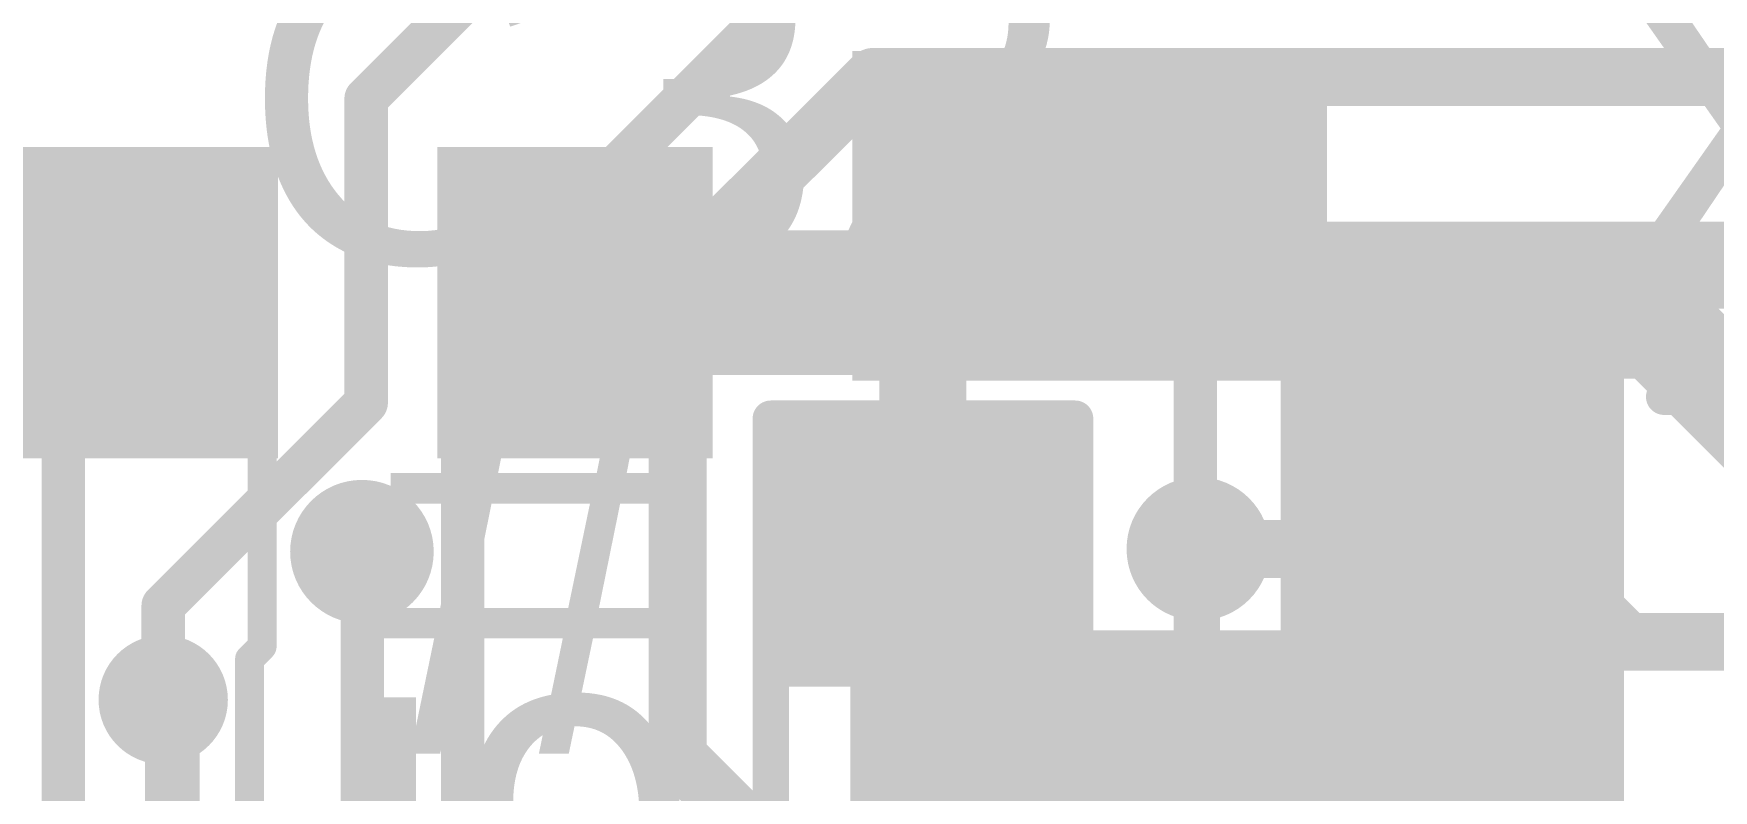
# Model space of a CAD drawing. Header units: millimetres. Extents: x -0.39 to 4.37, y -0.38 to 3.54.
# Drawn here: x 1.8051 to 2.0369, y 0.5445 to 0.649 of the extents above; entities that cross this region are included whole.
import ezdxf

# ---------------------------------------------------------------- set-up
doc = ezdxf.new("R2010")
doc.units = ezdxf.units.MM
doc.header["$MEASUREMENT"] = 0
for name, color, linetype in [('BottomLayer', 5, 'Continuous'), ('BottomPaste', 16, 'Continuous'), ('BottomSolder', 6, 'Continuous'), ('TopLayer', 1, 'Continuous'), ('TopOverlay', 2, 'Continuous'), ('TopPaste', 8, 'Continuous'), ('TopSolder', 216, 'Continuous'), ('ViaHoleLayer', 16, 'Continuous')]:
    doc.layers.add(name, color=color, linetype=linetype)
doc.styles.add('Arial', font='', dxfattribs={"height": 0.2})
doc.styles.get('Arial').set_extended_font_data('Arial')

# ---------------------------------------------------------------- blocks, each defined once
blk = doc.blocks.new('RES0603_B_188')
at = {"layer": 'BottomLayer'}
for points in [[(-0.045, -0.0175), (-0.045, 0.0175), (-0.015, 0.0175), (-0.015, -0.0175)], [(0.015, -0.0175), (0.015, 0.0175), (0.045, 0.0175), (0.045, -0.0175)]]:
    blk.add_hatch(color=5, dxfattribs=at).paths.add_polyline_path(points)
at = {"layer": 'BottomPaste'}
for points in [[(-0.045, -0.0175), (-0.045, 0.0175), (-0.015, 0.0175), (-0.015, -0.0175)], [(0.015, -0.0175), (0.015, 0.0175), (0.045, 0.0175), (0.045, -0.0175)]]:
    blk.add_hatch(color=16, dxfattribs=at).paths.add_polyline_path(points)
at = {"layer": 'BottomSolder'}
for points in [[(-0.049, -0.0215), (-0.049, 0.0215), (-0.011, 0.0215), (-0.011, -0.0215)], [(0.011, -0.0215), (0.011, 0.0215), (0.049, 0.0215), (0.049, -0.0215)]]:
    blk.add_hatch(color=6, dxfattribs=at).paths.add_polyline_path(points)
blk = doc.blocks.new('RES0603_347')
at = {"layer": 'TopLayer'}
for points in [[(-0.015, 0.0175), (-0.015, -0.0175), (-0.045, -0.0175), (-0.045, 0.0175)], [(0.045, 0.0175), (0.045, -0.0175), (0.015, -0.0175), (0.015, 0.0175)]]:
    blk.add_hatch(color=1, dxfattribs=at).paths.add_polyline_path(points)
at = {"layer": 'TopPaste'}
for points in [[(-0.015, 0.0175), (-0.015, -0.0175), (-0.045, -0.0175), (-0.045, 0.0175)], [(0.045, 0.0175), (0.045, -0.0175), (0.015, -0.0175), (0.015, 0.0175)]]:
    blk.add_hatch(color=8, dxfattribs=at).paths.add_polyline_path(points)
at = {"layer": 'TopSolder'}
for points in [[(-0.011, 0.0215), (-0.011, -0.0215), (-0.049, -0.0215), (-0.049, 0.0215)], [(0.049, 0.0215), (0.049, -0.0215), (0.011, -0.0215), (0.011, 0.0215)]]:
    blk.add_hatch(color=216, dxfattribs=at).paths.add_polyline_path(points)
at = {"layer": 'TopOverlay', "const_width": 0.005}
for points in [[(0.048, 0.021), (-0.048, 0.021)], [(-0.048, -0.021), (-0.048, 0.021)], [(0.048, -0.021), (0.048, 0.021)], [(0.048, -0.021), (-0.048, -0.021)]]:
    blk.add_lwpolyline(points, dxfattribs=at)
at = {"layer": 'TopOverlay', "const_width": 0.0025}
for points in [[(-0.04925, 0.021, 1), (-0.04675, 0.021, 1)], [(-0.04925, 0.021, 1), (-0.04675, 0.021, 1)], [(0.04675, 0.021, 1), (0.04925, 0.021, 1)], [(0.04675, 0.021, 1), (0.04925, 0.021, 1)], [(-0.04925, -0.021, 1), (-0.04675, -0.021, 1)], [(-0.04925, -0.021, 1), (-0.04675, -0.021, 1)], [(0.04675, -0.021, 1), (0.04925, -0.021, 1)], [(0.04675, -0.021, 1), (0.04925, -0.021, 1)]]:
    blk.add_lwpolyline(points, format="xyb", close=True, dxfattribs=at)
blk = doc.blocks.new('NX3215SA_32_768K_STD_MUA_8_367')
at = {"layer": 'TopLayer'}
for points in [[(-0.06889705, 0.03543305), (-0.02952695, 0.03543305), (-0.02952695, -0.03543305), (-0.06889705, -0.03543305)], [(0.02952695, 0.03543305), (0.06889705, 0.03543305), (0.06889705, -0.03543305), (0.02952695, -0.03543305)]]:
    blk.add_hatch(color=1, dxfattribs=at).paths.add_polyline_path(points)
at = {"layer": 'TopPaste'}
for points in [[(-0.06889705, 0.03543305), (-0.02952695, 0.03543305), (-0.02952695, -0.03543305), (-0.06889705, -0.03543305)], [(0.02952695, 0.03543305), (0.06889705, 0.03543305), (0.06889705, -0.03543305), (0.02952695, -0.03543305)]]:
    blk.add_hatch(color=8, dxfattribs=at).paths.add_polyline_path(points)
at = {"layer": 'TopSolder'}
for points in [[(-0.07289705, 0.03943305), (-0.02552695, 0.03943305), (-0.02552695, -0.03943305), (-0.07289705, -0.03943305)], [(0.02552695, 0.03943305), (0.07289705, 0.03943305), (0.07289705, -0.03943305), (0.02552695, -0.03943305)]]:
    blk.add_hatch(color=216, dxfattribs=at).paths.add_polyline_path(points)
at = {"layer": 'TopOverlay', "const_width": 0.005}
for points in [[(-0.02, 0.031), (0.02, 0.031)], [(-0.02, -0.031), (0.02, -0.031)]]:
    blk.add_lwpolyline(points, dxfattribs=at)
at = {"layer": 'TopOverlay', "const_width": 0.0025}
for points in [[(-0.02125, 0.031, 1), (-0.01875, 0.031, 1)], [(0.01875, 0.031, 1), (0.02125, 0.031, 1)], [(-0.02125, -0.031, 1), (-0.01875, -0.031, 1)], [(0.01875, -0.031, 1), (0.02125, -0.031, 1)]]:
    blk.add_lwpolyline(points, format="xyb", close=True, dxfattribs=at)
blk = doc.blocks.new('CAP0805_B_540')
at = {"layer": 'BottomLayer'}
for points in [[(-0.06, 0.03), (-0.02, 0.03), (-0.02, -0.03), (-0.06, -0.03)], [(0.02, 0.03), (0.06, 0.03), (0.06, -0.03), (0.02, -0.03)]]:
    blk.add_hatch(color=5, dxfattribs=at).paths.add_polyline_path(points)
at = {"layer": 'BottomPaste'}
for points in [[(-0.06, 0.03), (-0.02, 0.03), (-0.02, -0.03), (-0.06, -0.03)], [(0.02, 0.03), (0.06, 0.03), (0.06, -0.03), (0.02, -0.03)]]:
    blk.add_hatch(color=16, dxfattribs=at).paths.add_polyline_path(points)
at = {"layer": 'BottomSolder'}
for points in [[(-0.0627559, 0.0327559), (-0.0172441, 0.0327559), (-0.0172441, -0.0327559), (-0.0627559, -0.0327559)], [(0.0172441, 0.0327559), (0.0627559, 0.0327559), (0.0627559, -0.0327559), (0.0172441, -0.0327559)]]:
    blk.add_hatch(color=6, dxfattribs=at).paths.add_polyline_path(points)

msp = doc.modelspace()

# ---------------------------------------------------------------- hatches: boundary and pattern name
at = {"layer": 'BottomLayer'}
h = msp.add_hatch(color=5, dxfattribs=at)
edge = h.paths.add_edge_path()
edge.add_arc((1.821, 0.611), 0.0059055, 0, 360)
h = msp.add_hatch(color=5, dxfattribs=at)
edge = h.paths.add_edge_path()
edge.add_arc((1.850419, 0.5774535), 0.0059055, 0, 360)
h = msp.add_hatch(color=5, dxfattribs=at)
edge = h.paths.add_edge_path()
edge.add_arc((1.9658225, 0.5778222), 0.0059055, 0, 360)
msp.add_hatch(color=5, dxfattribs=at).paths.add_polyline_path([(1.9178225, 0.4648222), (1.9828225, 0.4648222), (1.9828225, 0.565), (1.9178225, 0.565)])
h = msp.add_hatch(color=5, dxfattribs=at)
edge = h.paths.add_edge_path()
edge.add_arc((1.823, 0.557), 0.0049212, 0, 360)
h = msp.add_hatch(color=5, dxfattribs=at)
edge = h.paths.add_edge_path()
edge.add_arc((1.947, 0.545), 0.0059055, 0, 360)
at = {"layer": 'BottomSolder'}
h = msp.add_hatch(color=6, dxfattribs=at)
edge = h.paths.add_edge_path()
edge.add_arc((1.821, 0.611), 0.0099055, 0, 360)
h = msp.add_hatch(color=6, dxfattribs=at)
edge = h.paths.add_edge_path()
edge.add_arc((1.850419, 0.5774535), 0.0099055, 0, 360)
h = msp.add_hatch(color=6, dxfattribs=at)
edge = h.paths.add_edge_path()
edge.add_arc((1.9658225, 0.5778222), 0.0099055, 0, 360)
h = msp.add_hatch(color=6, dxfattribs=at)
edge = h.paths.add_edge_path()
edge.add_arc((1.823, 0.557), 0.0089212, 0, 360)
h = msp.add_hatch(color=6, dxfattribs=at)
edge = h.paths.add_edge_path()
edge.add_arc((1.947, 0.545), 0.0099055, 0, 360)
at = {"layer": 'TopLayer'}
h = msp.add_hatch(color=1, dxfattribs=at)
edge = h.paths.add_edge_path()
edge.add_arc((1.821, 0.611), 0.0059055, 0, 360)
msp.add_hatch(color=1, dxfattribs=at).paths.add_polyline_path([(1.9794445, 0.4798222), (2.0214445, 0.4798222), (2.0214445, 0.6038222), (1.9794445, 0.6038222)])
h = msp.add_hatch(color=1, dxfattribs=at)
edge = h.paths.add_edge_path()
edge.add_arc((1.850419, 0.5774535), 0.0059055, 0, 360)
h = msp.add_hatch(color=1, dxfattribs=at)
edge = h.paths.add_edge_path()
edge.add_arc((1.9658225, 0.5778222), 0.0059055, 0, 360)
h = msp.add_hatch(color=1, dxfattribs=at)
edge = h.paths.add_edge_path()
edge.add_arc((1.823, 0.557), 0.0049212, 0, 360)
h = msp.add_hatch(color=1, dxfattribs=at)
edge = h.paths.add_edge_path()
edge.add_arc((1.947, 0.545), 0.0059055, 0, 360)
at = {"layer": 'TopSolder'}
h = msp.add_hatch(color=216, dxfattribs=at)
edge = h.paths.add_edge_path()
edge.add_arc((1.821, 0.611), 0.0099055, 0, 360)
h = msp.add_hatch(color=216, dxfattribs=at)
edge = h.paths.add_edge_path()
edge.add_arc((1.850419, 0.5774535), 0.0099055, 0, 360)
h = msp.add_hatch(color=216, dxfattribs=at)
edge = h.paths.add_edge_path()
edge.add_arc((1.9658225, 0.5778222), 0.0099055, 0, 360)
h = msp.add_hatch(color=216, dxfattribs=at)
edge = h.paths.add_edge_path()
edge.add_arc((1.823, 0.557), 0.0089212, 0, 360)
h = msp.add_hatch(color=216, dxfattribs=at)
edge = h.paths.add_edge_path()
edge.add_arc((1.947, 0.545), 0.0099055, 0, 360)
at = {"layer": 'ViaHoleLayer'}
h = msp.add_hatch(color=16, dxfattribs=at)
edge = h.paths.add_edge_path()
edge.add_arc((1.821, 0.611), 0.003937, 0, 360)
h = msp.add_hatch(color=16, dxfattribs=at)
edge = h.paths.add_edge_path()
edge.add_arc((1.9658225, 0.5778222), 0.003937, 0, 360)
h = msp.add_hatch(color=16, dxfattribs=at)
edge = h.paths.add_edge_path()
edge.add_arc((1.850419, 0.5774535), 0.003937, 0, 360)
h = msp.add_hatch(color=16, dxfattribs=at)
edge = h.paths.add_edge_path()
edge.add_arc((1.823, 0.557), 0.003937, 0, 360)
h = msp.add_hatch(color=16, dxfattribs=at)
edge = h.paths.add_edge_path()
edge.add_arc((1.947, 0.545), 0.003937, 0, 360)

# ---------------------------------------------------------------- linework, layer by layer
at = {"layer": 'BottomLayer'}
for points, const_width in [([(1.851, 0.64), (1.876, 0.665)], 0.006), ([(1.851, 0.598), (1.851, 0.64)], 0.006), ([(1.7573225, 0.6123222), (1.8193225, 0.6123222)], 0.022), ([(1.8193225, 0.6123222), (1.8198225, 0.6118222)], 0.022), ([(1.8198225, 0.6118222), (1.8201778, 0.6118222)], 0.022), ([(1.8201778, 0.6118222), (1.821, 0.611)], 0.022), ([(1.8798225, 0.6118222), (1.9478225, 0.6118222)], 0.02), ([(1.9508225, 0.6088222), (2.0291778, 0.6088222)], 0.015), ([(2.0291778, 0.6088222), (2.047, 0.591)], 0.015), ([(1.823, 0.57), (1.851, 0.598)], 0.006), ([(1.9658225, 0.5778222), (2.0121779, 0.5778222)], 0.008), ([(2.0121779, 0.5778222), (2.0250001, 0.565)], 0.008), ([(1.823, 0.557), (1.823, 0.57)], 0.006), ([(2.0250001, 0.565), (2.1806447, 0.565)], 0.008)]:
    msp.add_lwpolyline(points, dxfattribs=dict(at, const_width=const_width))
for points, const_width in [([(1.8495, 0.64, 1), (1.8525, 0.64, 1)], 0.003), ([(1.8495, 0.64, 1), (1.8525, 0.64, 1)], 0.003), ([(1.8138225, 0.6123222, 1), (1.8248225, 0.6123222, 1)], 0.011), ([(1.8138225, 0.6123222, 1), (1.8248225, 0.6123222, 1)], 0.011), ([(1.8143225, 0.6118222, 1), (1.8253225, 0.6118222, 1)], 0.011), ([(1.8143225, 0.6118222, 1), (1.8253225, 0.6118222, 1)], 0.011), ([(1.8146778, 0.6118222, 1), (1.8256778, 0.6118222, 1)], 0.011), ([(1.8146778, 0.6118222, 1), (1.8256778, 0.6118222, 1)], 0.011), ([(1.8155, 0.611, 1), (1.8265, 0.611, 1)], 0.011), ([(1.8748225, 0.6118222, 1), (1.8848225, 0.6118222, 1)], 0.01), ([(1.9428225, 0.6118222, 1), (1.9528225, 0.6118222, 1)], 0.01), ([(1.9470725, 0.6088222, 1), (1.9545725, 0.6088222, 1)], 0.0075), ([(2.0254278, 0.6088222, 1), (2.0329278, 0.6088222, 1)], 0.0075), ([(2.0254278, 0.6088222, 1), (2.0329278, 0.6088222, 1)], 0.0075), ([(1.8495, 0.598, 1), (1.8525, 0.598, 1)], 0.003), ([(1.8495, 0.598, 1), (1.8525, 0.598, 1)], 0.003), ([(1.9638225, 0.5778222, 1), (1.9678225, 0.5778222, 1)], 0.004), ([(2.0101779, 0.5778222, 1), (2.0141779, 0.5778222, 1)], 0.004), ([(2.0101779, 0.5778222, 1), (2.0141779, 0.5778222, 1)], 0.004), ([(1.8215, 0.57, 1), (1.8245, 0.57, 1)], 0.003), ([(1.8215, 0.57, 1), (1.8245, 0.57, 1)], 0.003), ([(2.0230001, 0.565, 1), (2.0270001, 0.565, 1)], 0.004), ([(2.0230001, 0.565, 1), (2.0270001, 0.565, 1)], 0.004), ([(1.8215, 0.557, 1), (1.8245, 0.557, 1)], 0.003)]:
    msp.add_lwpolyline(points, format="xyb", close=True, dxfattribs=dict(at, const_width=const_width))
at = {"layer": 'TopLayer'}
for points, const_width in [([(1.8643245, 0.6093245), (1.914, 0.659)], 0.006), ([(1.894, 0.616), (1.921, 0.643)], 0.008), ([(1.921, 0.643), (2.071, 0.643)], 0.008), ([(1.7816485, 0.5976485), (1.809, 0.625)], 0.004), ([(1.809, 0.625), (1.829, 0.625)], 0.004), ([(1.829, 0.625), (1.836641, 0.617359)], 0.004), ([(1.9278225, 0.6068222), (1.9380003, 0.617)], 0.012), ([(1.9380003, 0.617), (2.1263225, 0.617)], 0.012), ([(1.836641, 0.5643611), (1.836641, 0.617359)], 0.004), ([(1.894, 0.5491447), (1.894, 0.616)], 0.008), ([(1.8092065, 0.5992065), (1.821, 0.611)], 0.006), ([(1.8643245, 0.4790462), (1.8643245, 0.6093245)], 0.006), ([(1.9278225, 0.5778222), (1.9278225, 0.6068222)], 0.012), ([(1.8092065, 0.4790462), (1.8092065, 0.5992065)], 0.006), ([(1.9658225, 0.5778222), (1.9658225, 0.5788222)], 0.006), ([(1.850419, 0.5774535), (1.8504828, 0.5773897)], 0.006), ([(1.8504828, 0.4791099), (1.8504828, 0.5773897)], 0.006), ([(1.9658225, 0.4998222), (1.9658225, 0.5778222)], 0.006), ([(1.8349213, 0.5626414), (1.836641, 0.5643611)], 0.004), ([(1.8349213, 0.5080623), (1.8349213, 0.5626414)], 0.004), ([(1.8229933, 0.5569933), (1.823, 0.557)], 0.006), ([(1.8229933, 0.5282908), (1.8229933, 0.5569933)], 0.005), ([(1.894, 0.5491447), (1.9256296, 0.5175151)], 0.008)]:
    msp.add_lwpolyline(points, dxfattribs=dict(at, const_width=const_width))
for points, const_width in [([(1.919, 0.643, 1), (1.923, 0.643, 1)], 0.004), ([(1.919, 0.643, 1), (1.923, 0.643, 1)], 0.004), ([(1.808, 0.625, 1), (1.81, 0.625, 1)], 0.002), ([(1.808, 0.625, 1), (1.81, 0.625, 1)], 0.002), ([(1.828, 0.625, 1), (1.83, 0.625, 1)], 0.002), ([(1.828, 0.625, 1), (1.83, 0.625, 1)], 0.002), ([(1.9350003, 0.617, 1), (1.9410003, 0.617, 1)], 0.006), ([(1.9350003, 0.617, 1), (1.9410003, 0.617, 1)], 0.006), ([(1.835641, 0.617359, 1), (1.837641, 0.617359, 1)], 0.002), ([(1.835641, 0.617359, 1), (1.837641, 0.617359, 1)], 0.002), ([(1.892, 0.616, 1), (1.896, 0.616, 1)], 0.004), ([(1.892, 0.616, 1), (1.896, 0.616, 1)], 0.004), ([(1.8195, 0.611, 1), (1.8225, 0.611, 1)], 0.003), ([(1.8628245, 0.6093245, 1), (1.8658245, 0.6093245, 1)], 0.003), ([(1.8628245, 0.6093245, 1), (1.8658245, 0.6093245, 1)], 0.003), ([(1.9248225, 0.6068222, 1), (1.9308225, 0.6068222, 1)], 0.006), ([(1.9248225, 0.6068222, 1), (1.9308225, 0.6068222, 1)], 0.006), ([(1.8077065, 0.5992065, 1), (1.8107065, 0.5992065, 1)], 0.003), ([(1.8077065, 0.5992065, 1), (1.8107065, 0.5992065, 1)], 0.003), ([(1.9248225, 0.5778222, 1), (1.9308225, 0.5778222, 1)], 0.006), ([(1.9643225, 0.5788222, 1), (1.9673225, 0.5788222, 1)], 0.003), ([(1.848919, 0.5774535, 1), (1.851919, 0.5774535, 1)], 0.003), ([(1.8489828, 0.5773897, 1), (1.8519828, 0.5773897, 1)], 0.003), ([(1.8489828, 0.5773897, 1), (1.8519828, 0.5773897, 1)], 0.003), ([(1.9643225, 0.5778222, 1), (1.9673225, 0.5778222, 1)], 0.003), ([(1.9643225, 0.5778222, 1), (1.9673225, 0.5778222, 1)], 0.003), ([(1.835641, 0.5643611, 1), (1.837641, 0.5643611, 1)], 0.002), ([(1.835641, 0.5643611, 1), (1.837641, 0.5643611, 1)], 0.002), ([(1.8339213, 0.5626414, 1), (1.8359213, 0.5626414, 1)], 0.002), ([(1.8339213, 0.5626414, 1), (1.8359213, 0.5626414, 1)], 0.002), ([(1.8214933, 0.5569933, 1), (1.8244933, 0.5569933, 1)], 0.003), ([(1.8215, 0.557, 1), (1.8245, 0.557, 1)], 0.003), ([(1.8217433, 0.5569933, 1), (1.8242433, 0.5569933, 1)], 0.0025), ([(1.892, 0.5491447, 1), (1.896, 0.5491447, 1)], 0.004), ([(1.892, 0.5491447, 1), (1.896, 0.5491447, 1)], 0.004)]:
    msp.add_lwpolyline(points, format="xyb", close=True, dxfattribs=dict(at, const_width=const_width))
at = {"layer": 'TopOverlay', "const_width": 0.006}
for points in [[(1.9606184, 0.6116183), (1.9654145, 0.6068222)], [(1.9654145, 0.5257842), (1.9654145, 0.6068222)]]:
    msp.add_lwpolyline(points, dxfattribs=at)
at = {"layer": 'TopOverlay', "const_width": 0.003}
for points in [[(1.9591184, 0.6116183, 1), (1.9621184, 0.6116183, 1)], [(1.9639145, 0.6068222, 1), (1.9669145, 0.6068222, 1)], [(1.9639145, 0.6068222, 1), (1.9669145, 0.6068222, 1)]]:
    msp.add_lwpolyline(points, format="xyb", close=True, dxfattribs=at)

# ---------------------------------------------------------------- block references
for name, p, rotation in [('CAP0805_B_540', (1.9508225, 0.5838222), 90), ('RES0603_347', (1.9278225, 0.5478222), 270)]:
    msp.add_blockref(name, p, dxfattribs=dict(rotation=rotation))
for name, p in [('RES0603_B_188', (1.8498225, 0.6118222)), ('NX3215SA_32_768K_STD_MUA_8_367', (2.0500805, 0.5678302))]:
    msp.add_blockref(name, p)

# ---------------------------------------------------------------- texts
at = {"layer": 'TopOverlay', "style": 'Arial'}
for s, p in [('C32', (1.8338419, 0.6173295)), ('X1', (2.0200097, 0.6125073)), ('U9', (1.8173346, 0.5123295))]:
    msp.add_text(s, height=0.045, dxfattribs=at).set_placement(p)
msp.add_text('#', height=0.055, rotation=180, dxfattribs=at).set_placement((1.8948225, 0.6042315))

doc.saveas('drawing.dxf')
